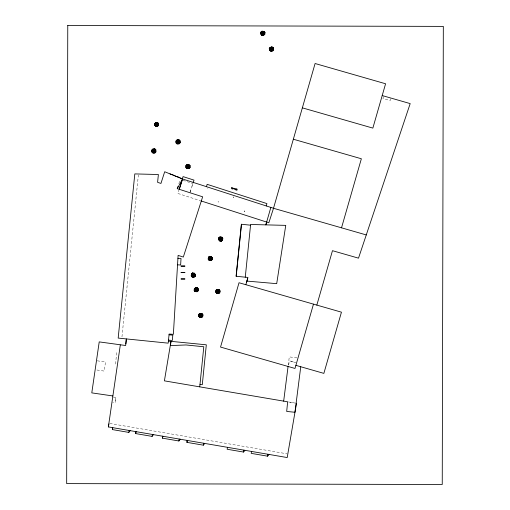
<?xml version="1.0" encoding="UTF-8"?>
<svg xmlns="http://www.w3.org/2000/svg" width="510" height="510" viewBox="0 0 510 510"><rect width="100%" height="100%" fill="white"/><g stroke="black" fill="none" stroke-linecap="round" stroke-linejoin="round"><path stroke-width="0.38" stroke-dasharray="2.55 1.91" d="M115.54 364.057L116.796 351.651M121.966 336.874L138.363 175.07M288.258 364.994L289.291 356.898L297.999 358.001M115.719 398.163L115.234 402.173M290.005 402.256L293.983 402.932M288.475 365.077L289.674 360.889L295.908 362.68M291.019 361.329L294.901 362.444M383.475 96.607L382.927 98.5L390.201 100.591L390.743 98.698M178.844 183.702L180.208 179.456M190.039 192.315L192.907 183.53M190.134 192.346L191.269 188.47M179.22 189.286L177.875 193.462L200.551 200.768M207.627 188.094L207.162 188.094M97.231 360.806L105.519 362.017L104.199 371.076L95.912 369.871M113.462 397.475L115.821 397.819L115.107 402.734L112.748 402.39M288.43 401.937L295.347 403.11M109.771 423.453L287.041 453.817M182.899 180.317L192.194 183.3M192.723 183.944L191.518 187.699M244.22 211.146C244.545 212.919 245.157 209.929 244.22 211.146M218.082 201.852L218.548 201.985L218.082 201.852M233.274 197.141C233.656 198.396 234.217 196.254 233.274 197.141"/><path stroke-width="0.76" d="M126.321 338.908L125.651 345.506L99.22 341.891L91.787 392.878L112.882 395.958M199.741 386.861L203.802 346.762L185.997 344.958L170.404 345.601L170.984 341.343L206.32 344.817L202.285 384.693L199.984 384.457M236.206 276.261L241.485 224.266M245.865 284.707L247.949 277.459L245.272 277.185L250.62 224.489L285.753 225.369L276.7 283.662L246.904 281.087M260.973 34.208L261.203 31.99M261.139 33.66L261.254 32.551M261.158 34.227L261.388 32.009M260.98 33.66L261.343 33.781L260.884 33.736M261.388 32.563L261.024 32.423M261.745 34.374L262.006 31.977M261.974 35.139L262.025 34.686M262.121 34.412L262.369 32.015M262.427 31.747L262.573 31.308L262.522 31.76M262.076 35.152L262.127 34.699M262.299 34.431L262.548 32.034M262.484 34.45L262.733 32.053M262.669 34.47L262.911 32.073M262.848 34.489L263.096 32.092M263.032 34.508L263.281 32.111M263.236 34.814L263.198 35.267L263.338 34.82M263.211 34.527L263.46 32.13M263.396 34.546L263.651 32.149M263.638 31.875L263.683 31.422L263.734 31.888M263.574 34.565L263.829 32.168M263.766 34.584L264.014 32.187M264.601 32.34L264.371 34.565L264.607 32.34M264.556 34.584L264.792 32.359M191.377 275.967L191.652 273.755M191.556 275.394L191.696 274.291M191.556 275.993L191.843 273.774M192.455 276.484L192.499 276.949M192.487 276.949L192.557 276.497M192.952 276.229L193.245 273.915M193.054 276.241L193.347 273.927M193.271 276.273L193.551 273.953M193.36 276.28L193.653 273.966M193.672 276.643L193.602 277.089L193.762 276.649M194.756 276.426L195.037 274.208M194.903 275.916L195.043 274.807M194.941 276.445L195.228 274.233M194.31 290.528L194.59 288.316M194.488 290.553L194.775 288.335M195.33 291.497L195.387 291.044M195.763 288.105L195.821 287.653M195.432 291.51L195.489 291.057M195.865 288.118L195.91 287.666M196.541 291.65L196.611 291.197M196.975 288.258L197.045 287.812M196.643 291.663L196.701 291.21M197.07 288.271L197.128 287.818M197.701 290.987L197.976 288.768M197.842 290.477L197.982 289.368M197.886 291.006L198.16 288.794M198.919 316.359L199.2 314.147M199.104 315.786L199.244 314.683M199.098 316.385L199.391 314.173M199.002 314.651L199.467 314.606M200.003 316.876L199.945 317.328L200.105 316.888M200.43 313.491L200.373 313.943L200.532 313.503M200.5 316.621L200.793 314.307M200.589 316.633L200.895 314.319M200.806 316.659L201.099 314.345M200.908 316.672L201.201 314.358M208.348 259.297L208.635 257.085M208.526 259.322L208.813 257.104M201.208 317.029L201.252 317.5L201.31 317.048M201.641 313.644L201.597 314.096L201.743 313.656M209.431 259.813L209.47 260.278L209.521 259.826M209.859 256.422L209.801 256.874L209.961 256.434M202.304 316.818L202.591 314.606M202.495 316.844L202.77 314.625M209.929 259.558L210.222 257.244M210.018 259.571L210.324 257.257M210.248 259.596L210.528 257.282M210.337 259.609L210.63 257.295M210.636 259.966L210.579 260.419L210.738 259.979M211.07 256.575L211.012 257.027L211.172 256.587M211.733 259.756L212.02 257.537M211.88 259.239L212.02 258.137M211.924 259.775L212.198 257.563M218.796 239.923L219.083 237.711M218.981 239.356L219.121 238.246M218.988 239.949L219.262 237.737M219.88 240.446L219.925 240.911L219.969 240.452M220.256 237.507L220.409 237.067L220.352 237.52M220.377 240.184L220.671 237.87M220.467 240.197L220.773 237.883M220.683 240.229L220.989 237.915M220.785 240.242L221.079 237.921M221.091 240.599L221.13 241.064L221.104 240.599M221.518 237.207L221.461 237.66L221.62 237.22M222.194 240.382L222.468 238.17M222.328 239.872L222.468 238.763M222.373 240.408L222.647 238.189M215.998 292.396L216.285 290.184M216.183 291.822L216.323 290.719M216.183 292.421L216.469 290.209M216.546 290.643L216.081 290.687M217.081 292.912L217.126 293.377L217.171 292.925M217.515 289.521L217.458 289.98L217.611 289.533M217.579 292.657L217.872 290.343M217.668 292.67L217.974 290.356M217.885 292.695L218.178 290.381M217.987 292.708L218.28 290.394M218.299 293.072L218.229 293.518L218.388 293.078M218.733 289.68L218.662 290.133L218.822 289.693M219.389 292.855L219.67 290.636M219.568 292.874L219.855 290.662M283.668 401.128L288.073 366.467M300.753 366.747L294.965 412.271L286.684 411.43L287.659 401.81L164.405 380.849L170.984 341.343L168.402 341.082M296.112 403.244L296.501 403.308L287.206 457.553L108.369 426.915L120.315 344.97M108.369 426.915L108.859 424.033M130.184 430.657L128.82 432.403L112.385 429.586L112.716 427.661M128.82 432.403L129.151 430.478M135.66 433.576L135.991 431.651L135.66 433.576L152.095 436.388L153.453 434.641M152.095 436.388L152.42 434.463M162.46 438.166L162.792 436.241L162.46 438.166L178.895 440.984L180.259 439.231M178.895 440.984L179.227 439.059M186.928 442.361L187.259 440.43L186.928 442.361L203.362 445.173L204.727 443.426M203.362 445.173L203.694 443.247M227.473 447.321L227.141 449.246L243.576 452.064L244.902 450.311M243.576 452.064L243.901 450.139M251.526 451.446L251.201 453.371L267.635 456.182L268.961 454.429M267.635 456.182L267.96 454.257M112.385 429.586L112.748 427.667M206.461 186.679L207.136 184.333L266.921 203.598L266.245 205.938M246.47 282.425L247.681 278.575M266.762 221.474L266.118 224.088M265.837 224.872L270.848 207.423M313.478 304.132L294.997 368.456L220.537 347.068L239.018 282.744L341.451 312.171L323.863 373.384L295.889 365.345M316.831 305.101L332.469 250.684L358.505 258.162L410.187 103.6L382.207 95.555M341.522 227.817L361.361 158.763L293.346 139.224M366.269 234.931L273.507 208.278L182.542 178.972L164.698 171.742L160.95 183.422L157.596 182.344L158.387 174.516L134.812 173.91L118.173 338.085L168.192 343.153L169.116 334.063L173.368 334.318L178.105 255.395L183.319 257.065L202.655 196.809L177.257 188.655L177.939 186.532M182.185 179.341L183.065 176.613L194.004 180.119L193.131 182.848M182.172 180.087L179.22 189.286L182.542 178.972L177.257 188.655M170.002 173.891L171.29 174.414M175.497 176.116L174.037 175.344M176.084 176.352L177.773 176.855M180.119 177.99L181.458 178.532M269.917 47.628L272.085 47.098M270.485 47.602L271.575 47.341M269.956 47.806L272.13 47.283M270.415 47.366L270.536 47.806L270.332 47.385M270.019 48.418L272.365 47.851M270.064 48.59L272.41 48.023M269.841 48.877L269.369 48.883M270.109 48.775L272.448 48.201M270.153 48.954L272.493 48.386M270.192 49.132L272.538 48.571M270.236 49.304L272.582 48.743M270.281 49.489L272.627 48.928M270.319 49.661L272.665 49.1M270.364 49.84L272.71 49.279L270.364 49.846M270.102 49.961L269.656 50.069L270.122 50.056M270.408 50.025L272.754 49.457M270.453 50.197L272.799 49.642M270.498 50.382L272.837 49.821M270.714 50.949L272.888 50.433M271.275 50.892L272.365 50.63M270.759 51.127L272.926 50.611M271.218 50.688L271.333 51.134L271.129 50.713M272.397 50.79L272.41 50.401M154.708 123.892L155.085 123.898M154.747 125.02L155.034 125.007M158.157 124.912L158.534 124.905M176.167 141.378L176.536 141.283L176.084 141.302M179.584 141.276L179.877 141.27M176.205 142.507L176.581 142.602L176.122 142.615M179.616 142.405L179.909 142.398M151.993 150.463L152.362 150.367L151.91 150.38M155.41 150.354L155.703 150.348M155.442 151.483L155.735 151.476M186.086 166.056L186.373 166.05M189.503 165.954L189.79 165.948M186.118 167.184L186.411 167.178M189.535 167.082L189.828 167.07M155.473 124.344L157.737 124.185L155.403 124.261M176.868 141.85L179.195 141.678L176.862 141.748M176.874 142.067L179.208 141.997L176.874 142.156M152.758 150.909L155.021 150.756L152.688 150.826M152.764 151.132L155.034 151.164L152.7 151.234M186.781 166.528L189.114 166.356L186.845 166.509M186.787 166.732L189.127 166.764L186.851 166.725M155.422 122.642L157.654 122.566M156.015 122.725L157.131 122.687M155.429 122.827L157.66 122.757M154.626 123.809L155.078 123.796M158.043 123.707L158.495 123.688M158.043 123.79L158.419 123.777M156.136 124.842L157.048 124.816M154.664 125.128L155.123 125.109M158.081 125.02L158.54 125.007M155.505 126.231L157.737 126.174M177.365 139.976L177.486 140.435L177.454 139.976M176.881 140.129L179.112 140.065M177.474 140.212L178.596 140.186M176.887 140.314L179.118 140.244M179.501 141.193L179.953 141.181M179.539 142.513L179.998 142.5M176.964 143.546L179.195 143.482M177.486 143.603L178.602 143.565M176.964 143.737L179.201 143.667M152.707 149.213L154.938 149.143M152.713 149.398L154.944 149.322M155.327 150.271L155.779 150.259M153.389 150.501L154.307 150.475M151.948 151.597L152.318 151.578M151.948 151.693L152.401 151.578M155.365 151.591L155.824 151.578M152.783 152.63L155.021 152.554M152.79 152.815L155.021 152.745M186.8 164.806L189.031 164.743M187.393 164.896L188.509 164.858M186.807 164.998L189.038 164.921M186.807 165.17L189.038 165.1L189.025 164.558L186.794 164.628L186.807 165.176L189.044 165.106M185.997 165.973L186.456 165.96M189.414 165.871L189.873 165.858M186.042 167.293L186.494 167.28M189.459 167.191L189.911 167.178M186.877 168.217L189.108 168.16M187.406 168.274L188.522 168.249M186.883 168.408L189.114 168.332M181.082 266.029L184.869 266.029M181.082 266.15L184.875 266.15M181.082 272.436L184.869 272.436M181.082 272.557L184.875 272.557M181.082 278.913L184.869 278.913M181.082 279.034L184.875 279.034M177.926 258.334L181.024 258.519L180.636 265.009L177.537 264.824M264.786 32.92L264.409 32.882M263.995 33.297L261.796 33.067M263.97 33.513L261.713 33.277M264.664 34.042L264.378 34.011M250.55 225.184L241.37 224.253L236.092 276.248L245.272 277.185M169.04 334.777L172.82 335.166L172.284 340.482L168.504 340.1M126.282 339.813L125.874 343.829M261.968 31.378L264.193 31.614M262.548 31.55L263.657 31.665M261.949 31.556L264.174 31.799M264.422 32.78L264.875 32.825M261.012 32.512L261.464 32.57M261.745 32.959L264.065 33.201M261.7 33.367L264.021 33.609M262.382 33.698L263.287 33.794M264.288 34.093L264.741 34.138M261.592 34.782L263.81 35.005M262.102 34.909L263.211 35.024M261.573 34.954L263.791 35.19M219.848 237.124L222.06 237.411M220.384 237.309L221.487 237.45M219.823 237.316L222.035 237.59M222.048 238.202L219.657 237.902L222.048 238.208M219.638 238.081L222.028 238.393M218.892 238.113L219.332 238.272L218.879 238.202M219.612 238.266L222.003 238.578M222.271 238.635L222.711 238.795L222.264 238.725M219.587 238.444L221.977 238.756M219.568 238.635L221.958 238.935M219.542 238.814L221.933 239.113M219.517 238.999L221.907 239.305M219.498 239.177L221.888 239.49M219.472 239.368L221.863 239.662M218.739 239.324L219.192 239.394L218.726 239.419M219.447 239.541L221.837 239.853M222.118 239.847L222.558 240.006L222.105 239.949M219.427 239.725L221.818 240.038M219.415 240.522L221.627 240.803M219.957 240.669L221.059 240.809M219.389 240.707L221.608 240.981M209.393 256.498L211.612 256.785M209.929 256.677L211.038 256.817M209.374 256.683L211.586 256.97M209.208 257.269L211.599 257.582M209.183 257.454L211.573 257.754M208.443 257.486L208.883 257.633L208.431 257.582M209.164 257.633L211.554 257.939M212.275 258.066L211.822 258.009L212.262 258.168M209.138 257.824L211.529 258.124M209.113 258.009L211.503 258.302M209.094 258.188L211.484 258.493M209.068 258.372L211.459 258.672M209.043 258.544L211.44 258.851M208.29 258.691L208.737 258.761M209.023 258.729L211.414 259.035M208.278 258.793L208.73 258.851M208.998 258.921L211.389 259.22M212.122 259.284L211.669 259.214L212.109 259.373M208.972 259.093L211.363 259.405M208.953 259.278L211.344 259.59M208.941 260.081L211.153 260.361M192.417 273.169L194.635 273.456M192.952 273.347L194.061 273.494M192.398 273.354L194.61 273.64M192.232 273.947L194.622 274.246M192.206 274.125L194.597 274.437M191.919 274.214L191.467 274.157L191.907 274.316M192.187 274.31L194.578 274.609M192.162 274.488L194.552 274.801M192.117 274.852L194.508 275.164M192.091 275.037L194.482 275.349M192.066 275.228L194.463 275.521M192.047 275.406L194.438 275.712M191.766 275.432L191.307 275.374L191.754 275.521M192.021 275.585L194.412 275.897M191.996 275.776L194.386 276.076M191.977 275.955L194.367 276.261M191.989 276.56L194.202 276.847M192.525 276.707L193.634 276.847M191.964 276.745L194.183 277.026M217.043 289.603L219.262 289.878M217.585 289.776L218.688 289.922M217.024 289.788L219.236 290.069M216.858 290.375L219.249 290.681M195.355 287.729L197.568 288.016M216.833 290.553L219.223 290.866M195.33 287.92L197.548 288.195M216.093 290.585L216.533 290.732M216.814 290.745L219.204 291.038M219.472 291.108L219.925 291.165M219.459 291.197L219.912 291.255M216.788 290.917L219.179 291.229M216.763 291.108L219.16 291.408M195.171 288.501L197.561 288.807M216.744 291.28L219.134 291.586M195.145 288.685L197.536 288.991M216.718 291.465L219.109 291.777M194.399 288.717L194.858 288.775M195.12 288.864L197.51 289.176M194.386 288.819L194.845 288.864M198.237 289.298L197.772 289.342L198.224 289.387M216.693 291.656L219.09 291.956M195.101 289.049L197.491 289.355M215.94 291.803L216.393 291.847L215.928 291.892M216.673 291.828L219.064 292.134M195.075 289.24L197.466 289.533M216.648 292.013L219.039 292.326M219.319 292.332L219.772 292.377M219.306 292.415L219.759 292.472M195.049 289.419L197.44 289.718M216.629 292.204L219.019 292.498M195.03 289.603L197.421 289.903M216.603 292.377L218.994 292.689M195.005 289.788L197.395 290.082M194.246 289.935L194.699 289.98M194.979 289.967L197.376 290.266M194.233 290.024L194.686 290.082M198.084 290.502L197.625 290.458L198.071 290.604M194.96 290.152L197.351 290.451M216.616 292.995L218.828 293.269M194.935 290.324L197.325 290.63M217.158 293.135L218.261 293.275M216.591 293.18L218.809 293.46M194.909 290.515L197.306 290.815M194.922 291.127L197.141 291.401M199.965 313.561L202.183 313.854M200.5 313.746L201.609 313.886M199.945 313.746L202.158 314.032M199.78 314.332L202.17 314.644M199.754 314.517L202.145 314.829M199.002 314.638L199.455 314.695M199.735 314.708L202.126 315.001M202.393 315.072L202.846 315.129M202.381 315.161L202.833 315.218M199.71 314.88L202.1 315.186M199.684 315.072L202.075 315.378M199.665 315.256L202.056 315.55M199.639 315.429L202.03 315.741M199.614 315.62L202.011 315.919M198.862 315.773L199.314 315.83L198.849 315.856M199.595 315.798L201.985 316.098M199.569 315.977L201.96 316.289M202.24 316.296L202.693 316.34M202.228 316.378L202.68 316.436M199.544 316.168L201.941 316.461M199.525 316.34L201.915 316.653M199.537 316.952L201.75 317.239L199.537 316.959M199.512 317.137L201.724 317.424M302.36 107.852L372.855 128.106L385.592 83.767L315.097 63.514L273.507 208.278L268.84 222.768L201.195 200.972M232.891 188.343L235.888 189.204M232.828 188.547L235.83 189.408M171.876 174.465L173.323 175.051M177.958 176.932L179.635 177.608M271.785 50.171L271.269 48.023M271.575 50.222L271.059 48.074M272.92 47.621L273.436 49.795M272.946 48.227L273.207 49.311M272.742 47.666L273.258 49.833M271.613 47.079L271.722 47.526L271.53 47.181M272.436 50.866L272.334 50.509M271.352 47.934L271.9 50.203M270.957 48.029L271.505 50.299M269.586 48.399L270.102 50.566M269.631 48.928L269.892 50.012M269.407 48.437L269.924 50.611M189.535 165.406L189.605 167.643M188.929 165.361L189.006 167.771M188.745 165.367L188.827 167.777M188.617 165.068L188.604 164.615L188.515 165.074M188.566 165.374L188.643 167.784M188.617 168.032L188.528 168.491L188.528 168.032M188.381 165.38L188.458 167.79M188.196 165.387L188.273 167.796M188.011 165.393L188.088 167.803M187.833 165.399L187.903 167.809M187.642 165.399L187.718 167.815M187.399 165.106L187.387 164.653L187.297 165.112M187.463 165.406L187.54 167.815M187.387 168.07L187.412 168.523L187.297 168.07M187.094 165.418L187.164 167.828M186.915 165.425L186.985 167.835M186.303 165.508L186.38 167.739M186.124 165.514L186.188 167.745M179.807 140.728L179.877 142.959M179.628 140.728L179.686 142.966M179.016 140.683L179.087 143.1M178.825 140.69L178.902 143.106M178.647 140.696L178.723 143.106M178.698 143.355L178.608 143.814L178.596 143.361M178.468 140.703L178.532 143.112M178.283 140.709L178.353 143.119M178.098 140.715L178.175 143.125M177.722 140.728L177.799 143.138M177.55 140.734L177.62 143.144M177.467 143.393L177.493 143.852L177.378 143.399M177.359 140.734L177.435 143.151M177.18 140.741L177.244 143.151M176.995 140.747L177.066 143.157M176.383 140.83L176.454 143.061M176.333 141.391L176.364 142.507M176.211 140.836L176.269 143.068M158.349 123.235L158.412 125.466M158.17 123.241L158.234 125.473M157.552 123.197L157.628 125.607M157.367 123.203L157.45 125.613M157.227 122.445L157.137 122.904L157.125 122.451M157.195 123.203L157.258 125.619M157.239 125.862L157.252 126.321M157.004 123.21L157.074 125.619M157.15 125.868L157.15 126.321M156.819 123.216L156.895 125.626M156.64 123.222L156.71 125.632M156.449 123.229L156.525 125.638M156.264 123.235L156.347 125.645M155.996 122.483L156.022 122.942L155.907 122.489M156.085 123.241L156.162 125.651M156.009 125.9L156.034 126.359M155.901 123.248L155.977 125.658M155.92 125.906L155.932 126.359M155.722 123.248L155.792 125.664M155.537 123.254L155.614 125.664M154.932 123.337L154.995 125.568M154.74 123.343L154.81 125.575M155.633 149.806L155.697 152.037M155.448 149.812L155.512 152.044M154.842 149.768L154.912 152.178M154.651 149.768L154.734 152.184M154.511 149.016L154.524 149.475M154.422 149.022L154.422 149.475M154.473 149.774L154.543 152.184M154.524 152.433L154.536 152.892M154.288 149.781L154.358 152.19M154.434 152.439L154.434 152.892M154.103 149.787L154.173 152.197M153.924 149.793L153.994 152.203M153.733 149.8L153.816 152.209M153.548 149.806L153.631 152.216M153.306 149.513L153.293 149.054L153.21 149.513M153.37 149.812L153.446 152.222M153.306 152.471L153.319 152.93M153.191 149.812L153.255 152.229M153.204 152.477L153.217 152.93M152.815 149.825L152.898 152.235M152.209 149.908L152.286 152.139M152.159 150.469L152.19 151.585M152.031 149.914L152.095 152.146M67.766 25.5L66.676 483.614L442.246 484.5L443.324 26.386L67.766 25.5M261.024 31.971L260.795 34.189L261.337 34.246L261.566 32.028L261.024 31.971M261.821 31.958L261.573 34.355L263.944 34.603L264.193 32.206L261.821 31.958M261.611 34.597L261.553 35.139L263.772 35.368L263.829 34.827L261.611 34.597M261.987 31.199L261.93 31.741L264.154 31.971L264.212 31.429L261.987 31.199M262.178 31.996L261.93 34.393L262.185 31.996M264.422 32.321L264.193 34.546L264.735 34.603L264.97 32.379L264.422 32.321M191.473 273.73L191.193 275.948L191.734 276.012L192.015 273.8L191.473 273.73M192.009 276.388L191.938 276.924L194.157 277.21L194.227 276.669L192.009 276.388M192.251 273.768L191.951 276.133L194.342 276.439L194.648 274.068L192.251 273.768M192.442 272.997L192.372 273.532L194.59 273.819L194.654 273.277L192.442 272.997M192.882 273.092L192.927 273.564L192.882 273.092M194.106 273.252L194.138 273.717L194.093 273.252M194.865 274.189L194.584 276.401L195.12 276.471L195.406 274.259L194.865 274.189M194.692 275.891L195.132 276.044L194.692 275.891M194.845 274.68L195.285 274.826L194.845 274.68M194.412 288.29L194.131 290.502L194.673 290.572L194.954 288.36L194.412 288.29M195.19 288.328L194.89 290.694L197.281 290.993L197.58 288.628L195.19 288.328M194.947 290.942L194.877 291.484L197.096 291.771L197.16 291.229L194.947 290.942M195.381 287.551L195.311 288.093L197.523 288.373L197.593 287.838L195.381 287.551M196.184 288.475L195.987 290.802L196.184 288.475M196.49 288.513L196.293 290.84L196.49 288.513M197.797 288.749L197.517 290.961L198.058 291.031L198.339 288.813L197.797 288.749M199.021 314.122L198.741 316.34L199.282 316.41L199.563 314.192L199.021 314.122M199.805 314.16L199.499 316.525L201.89 316.831L202.196 314.466L199.805 314.16M199.557 316.78L199.487 317.322L201.705 317.602L201.775 317.061L199.557 316.78M199.99 313.389L199.92 313.93L202.138 314.211L202.202 313.669L199.99 313.389M208.45 257.059L208.169 259.271L208.711 259.341L208.992 257.129L208.45 257.059M209.227 257.091L208.928 259.462L211.319 259.762L211.624 257.397L209.227 257.091M208.985 259.711L208.915 260.253L211.134 260.534L211.204 259.998L208.985 259.711M209.419 256.32L209.349 256.861L211.567 257.142L211.631 256.606L209.419 256.32M202.413 314.581L202.132 316.793L202.674 316.863L202.954 314.651L202.413 314.581M211.841 257.518L211.561 259.73L212.096 259.8L212.383 257.582L211.841 257.518M218.905 237.685L218.618 239.904L219.16 239.974L219.44 237.756L218.905 237.685M219.683 237.724L219.383 240.089L221.773 240.395L222.073 238.03L219.683 237.724M219.434 240.344L219.37 240.886L221.582 241.166L221.652 240.624L219.434 240.344M219.867 236.952L219.797 237.494L222.016 237.775L222.086 237.233L219.867 236.952M222.29 238.144L222.009 240.363L222.551 240.427L222.832 238.215L222.29 238.144M216.1 290.158L215.819 292.377L216.361 292.44L216.642 290.228L216.1 290.158M216.884 290.196L216.578 292.561L218.969 292.867L219.274 290.496L216.884 290.196M216.635 292.816L216.572 293.358L218.784 293.639L218.854 293.097L216.635 292.816M217.069 289.425L216.999 289.96L219.217 290.247L219.287 289.705L217.069 289.425M219.491 290.617L219.211 292.829L219.753 292.899L220.033 290.687L219.491 290.617M231.782 187.629L231.476 188.687L232.687 189.038L232.993 187.973L231.782 187.629M235.996 188.84L235.69 189.898L236.92 190.255L237.226 189.191L235.996 188.84M272.047 46.926L269.873 47.449L270 47.978L272.174 47.462L272.04 46.926M272.321 47.672L269.981 48.24L270.536 50.554L272.882 49.993L272.321 47.672M269.764 48.354L269.229 48.482L269.752 50.656L270.281 50.528L269.758 48.354M273.092 47.583L272.563 47.71L273.086 49.878L273.615 49.751L273.092 47.583M273.162 48.068L272.742 48.271L273.162 48.068M273.449 49.253L273.028 49.457L273.449 49.253M272.844 50.254L270.67 50.777L270.797 51.306L272.971 50.783L272.844 50.254M155.48 124.561L157.749 124.593L155.48 124.561M157.647 122.394L155.416 122.457L155.435 123.006L157.666 122.935L157.647 122.387M157.737 123.191L155.352 123.261L155.429 125.67L157.813 125.594L157.737 123.191M155.11 123.337L154.568 123.35L154.632 125.581L155.18 125.568L155.11 123.331M158.527 123.229L157.985 123.248L158.049 125.479L158.597 125.46L158.527 123.229M157.73 125.804L155.499 125.874L155.512 126.423L157.743 126.352L157.73 125.804M157.737 125.983L155.499 126.053L157.737 125.989M179.106 139.887L176.874 139.95L176.893 140.499L179.125 140.428L179.106 139.88M178.685 139.938L178.602 140.397L178.685 139.938M179.195 140.683L176.811 140.754L176.887 143.163L179.271 143.093L179.195 140.683M176.568 140.83L176.026 140.843L176.09 143.074L176.638 143.055L176.568 140.824M179.985 140.722L179.444 140.741L179.507 142.972L180.055 142.953L179.985 140.722M179.188 143.297L176.957 143.367L176.97 143.916L179.201 143.839L179.188 143.297M154.932 148.965L152.7 149.028L152.719 149.577L154.951 149.506L154.932 148.958M155.021 149.761L152.637 149.832L152.713 152.241L155.097 152.171L155.021 149.761M152.394 149.902L151.852 149.921L151.916 152.152L152.464 152.133L152.394 149.902M155.811 149.8L155.269 149.812L155.333 152.05L155.881 152.031L155.811 149.8M155.014 152.375L152.783 152.445L152.796 152.994L155.027 152.923L155.014 152.375M189.114 165.355L186.73 165.431L186.8 167.841L189.184 167.771L189.114 165.355M186.488 165.501L185.94 165.52L186.01 167.752L186.552 167.733L186.488 165.501M189.905 165.399L189.357 165.412L189.427 167.643L189.969 167.624L189.905 165.399M189.102 167.975L186.87 168.039L186.889 168.587L189.121 168.517L189.102 167.975M221.793 240.21L219.402 239.904L221.793 240.216M211.178 260.17L208.966 259.89L211.178 260.176M194.527 274.979L192.136 274.673L194.527 274.986M197.115 291.586L194.903 291.306L197.115 291.592M189.797 167.637L189.726 165.399L189.79 167.637M187.355 167.822L187.278 165.412L187.348 167.822M177.99 143.131L177.913 140.722L177.984 143.131M153.076 152.229L153.006 149.819L153.07 152.229"/></g></svg>
